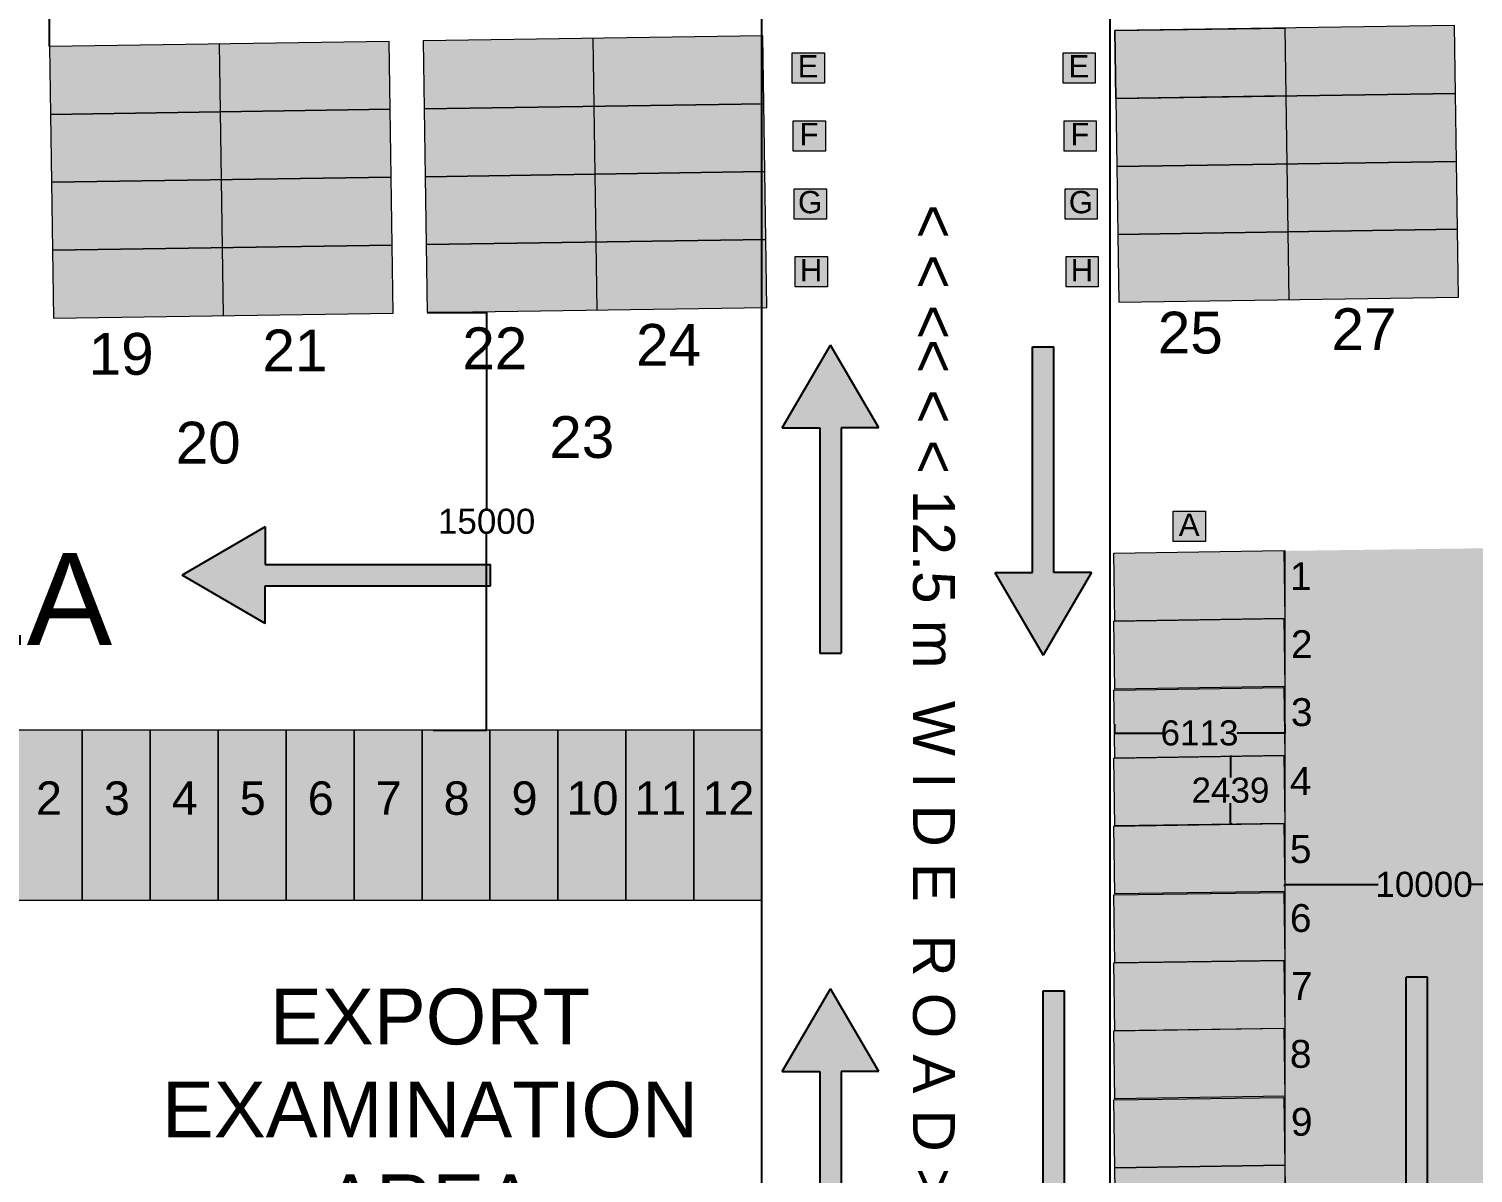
# Model space of a CAD drawing. Header units: inches. Extents: x -1774894 to -657573, y 144736 to 934842.
# Drawn here: x -1208366 to -1156533, y 652840 to 693905 of the extents above; entities that cross this region are included whole.
import ezdxf
from ezdxf.xclip import XClip

# ---------------------------------------------------------------- set-up
doc = ezdxf.new("R2010")
doc.units = ezdxf.units.IN
doc.header["$MEASUREMENT"] = 0
doc.header["$XCLIPFRAME"] = 0
for name, color, linetype in [('A-ANNO-TEXT', 7, 'Continuous'), ('C-ROAD-OTLN', 142, 'Continuous'), ("EXPORT WARE HOUSE(19 JULY'08)$0$G-ANNO-TEXT", 2, 'Continuous'), ("EXPORT WARE HOUSE(19 JULY'08)$0$G-ANNO-TTLB", 4, 'Continuous'), ('siding cl', 7, 'Continuous')]:
    doc.layers.add(name, color=color, linetype=linetype)
for name, color, linetype, lineweight in [('Container', 5, 'Continuous', 9), ('grid', 7, 'Continuous', 18), ('IR PROP. DETAILS', 190, 'Continuous', 0)]:
    doc.layers.add(name, color=color, linetype=linetype, lineweight=lineweight)
doc.styles.add('ARIAL', font='arial.ttf')
doc.styles.add("EXPORT WARE HOUSE(19 JULY'08)$0$HEADING", font='')
doc.styles.add("EXPORT WARE HOUSE(19 JULY'08)$0$NOTES", font='ROMANS.SHX')
doc.styles.add("EXPORT WARE HOUSE(19 JULY'08)$0$SUBHEAD", font='arial.ttf')
doc.styles.get("Standard").update_dxf_attribs({"font": 'arial.ttf'})
doc.styles.get("EXPORT WARE HOUSE(19 JULY'08)$0$HEADING").set_extended_font_data('Arial Black')
doc.dimstyles.get("Standard").update_dxf_attribs({"dimtxt": 0.18, "dimasz": 0.18, "dimexe": 0.18, "dimexo": 0.0625, "dimgap": 0.09, "dimtad": 0, "dimtih": 1, "dimtoh": 1, "dimdec": 4, "dimzin": 0, "dimdsep": 46, "dimtxsty": 'Standard', "dimcen": 0.09, "dimadec": 0, "dimazin": 0, "dimtfac": 1, "dimtdec": 4, "dimtofl": 0, "dimtmove": 0, "dimatfit": 3, "dimfxl": 1, "dimtolj": 1, "dimtzin": 0, "dimarcsym": 0})

# ---------------------------------------------------------------- blocks, each defined once
blk = doc.blocks.new("EXPORT WARE HOUSE(19 JULY'08)$0$a1v_sheet")
at = {"color": 8}
blk.add_line((-817, 570), (0, 570), dxfattribs=at)
blk.add_line((-812, 565), (-100, 565))
at = {"layer": "EXPORT WARE HOUSE(19 JULY'08)$0$G-ANNO-TEXT"}
for tag, p, height, style in [('CLIENT1', (-93.8, 98.17), 3, "EXPORT WARE HOUSE(19 JULY'08)$0$NOTES"), ('CLIENT2', (-93.8, 93.31), 3, "EXPORT WARE HOUSE(19 JULY'08)$0$NOTES"), ('JOBTITLE1', (-93.8, 83.85), 3.5, "EXPORT WARE HOUSE(19 JULY'08)$0$SUBHEAD"), ('JOBTITLE2', (-93.8, 79.03), 3.5, "EXPORT WARE HOUSE(19 JULY'08)$0$SUBHEAD"), ('DRAWINGTITLE1', (-93.8, 62.97), 4, "EXPORT WARE HOUSE(19 JULY'08)$0$HEADING"), ('DRAWINGTITLE2', (-93.8, 57.42), 4, "EXPORT WARE HOUSE(19 JULY'08)$0$HEADING"), ('DRAWINGTITLE3', (-93.8, 52.65), 4, "EXPORT WARE HOUSE(19 JULY'08)$0$HEADING"), ('DRAWINGTITLE4', (-93.8, 48.01), 4, "EXPORT WARE HOUSE(19 JULY'08)$0$HEADING"), ('JOBNO', (-93.8, 38.4), 2.38, "EXPORT WARE HOUSE(19 JULY'08)$0$NOTES"), ('SCALE', (-63.8, 38.4), 2.38, "EXPORT WARE HOUSE(19 JULY'08)$0$NOTES"), ('DATE', (-33.8, 38.4), 2.38, "EXPORT WARE HOUSE(19 JULY'08)$0$NOTES"), ('DRNBY', (-93.8, 28.4), 2.38, "EXPORT WARE HOUSE(19 JULY'08)$0$NOTES"), ('DRAWINGSTATUS', (-33.8, 28.4), 2.38, "EXPORT WARE HOUSE(19 JULY'08)$0$NOTES"), ('REV', (-93.8, 17.8), 2.38, "EXPORT WARE HOUSE(19 JULY'08)$0$NOTES"), ('DRGNO', (-63.8, 11.22), 6, "EXPORT WARE HOUSE(19 JULY'08)$0$HEADING")]:
    blk.add_attdef(tag, p, '', height=height, dxfattribs=dict(at, style=style))
blk = doc.blocks.new("EXPORT WARE HOUSE(19 JULY'08)")
at = {"layer": "EXPORT WARE HOUSE(19 JULY'08)$0$G-ANNO-TTLB", "xscale": 200, "yscale": 200, "zscale": 200}
blk.add_blockref("EXPORT WARE HOUSE(19 JULY'08)$0$a1v_sheet", (1467445.6, -11580899.7), dxfattribs=at)
blk = doc.blocks.new('*D627')
at = {"layer": 'Defpoints', "color": 0}
for p in [(-1194075, 683724), (-1193852, 668733), (-1191939, 668733)]:
    blk.add_point(p, dxfattribs=at)
at = {"layer": 'grid', "color": 0, "lineweight": -2}
for p, q in [((-1194075, 683724), (-1191939, 683724)), ((-1193852, 668733), (-1191939, 668733))]:
    blk.add_line(p, q, dxfattribs=at)
at = {"layer": 'grid', "lineweight": -2}
for p, q in [((-1191939, 683724), (-1191939, 676688)), ((-1191939, 668733), (-1191939, 675769))]:
    blk.add_line(p, q, dxfattribs=at)
at = {"layer": 'grid'}
for points in [[(-1191939, 683724), (-1191939, 683724), (-1191939, 683724)], [(-1191939, 668733), (-1191939, 668733), (-1191939, 668733)]]:
    blk.add_solid(points, dxfattribs=at)
at = {"layer": 'grid', "insert": (-1191939, 676228), "char_height": 900, "attachment_point": 5}
blk.add_mtext('\\A1;15000', dxfattribs=at)
blk = doc.blocks.new('*D628')
at = {"layer": 'Defpoints', "color": 0}
for p in [(-1207630, 696019), (-1208849, 693256), (-1207630, 693277)]:
    blk.add_point(p, dxfattribs=at)
at = {"layer": 'grid', "lineweight": -2}
for p, q in [((-1208240, 696019), (-1208240, 698553)), ((-1208240, 698553), (-1208240, 698553)), ((-1208849, 696019), (-1207631, 696019))]:
    blk.add_line(p, q, dxfattribs=at)
at = {"layer": 'grid', "color": 0, "lineweight": -2}
for p, q in [((-1208849, 693256), (-1208849, 696019)), ((-1207630, 693277), (-1207630, 696019))]:
    blk.add_line(p, q, dxfattribs=at)
at = {"layer": 'grid'}
for points in [[(-1208849, 696019), (-1208849, 696018), (-1208849, 696019)], [(-1207631, 696019), (-1207631, 696018), (-1207630, 696019)]]:
    blk.add_solid(points, dxfattribs=at)
at = {"layer": 'grid', "insert": (-1206937, 698553), "char_height": 900, "attachment_point": 5}
blk.add_mtext('\\A1;1219', dxfattribs=at)
blk = doc.blocks.new('XZCZXDC')
at = {"layer": 'IR PROP. DETAILS'}
h = blk.add_hatch(color=256, dxfattribs=at)
h.set_gradient(color1=(96, 92, 93), color2=(117, 112, 114), one_color=1, tint=0.45, name='CYLINDER')
h.paths.add_polyline_path([(-17331, 724408), (-17331, 723057), (-25422, 723057), (-25422, 722286), (-17331, 722286), (-17331, 720935), (-14360, 722671)])
at = {"layer": 'siding cl'}
for p, q in [((-17331, 724408), (-17331, 723057)), ((-17331, 723057), (-25422, 723057)), ((-25422, 723057), (-25422, 722286)), ((-17331, 722286), (-25422, 722286)), ((-17331, 720935), (-17331, 722286))]:
    blk.add_line(p, q, dxfattribs=at)
for points in [[(-17331, 724408), (-14360, 722671)], [(-17331, 720935), (-14360, 722671)]]:
    blk.add_lwpolyline(points, dxfattribs=at)
blk = doc.blocks.new('*D641')
at = {"layer": 'Defpoints', "color": 0}
for p in [(-1169409, 668956), (-1163295, 668956), (-1163295, 668633)]:
    blk.add_point(p, dxfattribs=at)
at = {"layer": 'grid', "color": 0, "lineweight": -2}
for p, q in [((-1169409, 668956), (-1169409, 668633)), ((-1163295, 668956), (-1163295, 668633))]:
    blk.add_line(p, q, dxfattribs=at)
at = {"layer": 'grid', "lineweight": -2}
for p, q in [((-1169409, 668633), (-1167698, 668633)), ((-1163295, 668633), (-1165006, 668633))]:
    blk.add_line(p, q, dxfattribs=at)
at = {"layer": 'grid'}
for points in [[(-1169409, 668633), (-1169409, 668633), (-1169409, 668633)], [(-1163295, 668633), (-1163295, 668633), (-1163295, 668633)]]:
    blk.add_solid(points, dxfattribs=at)
at = {"layer": 'grid', "insert": (-1166352, 668633), "char_height": 900, "attachment_point": 5}
blk.add_mtext('\\A1;6113', dxfattribs=at)
blk = doc.blocks.new('*D642')
at = {"layer": 'Defpoints', "color": 0}
for p in [(-1165211, 667799), (-1165241, 665360), (-1165175, 665360)]:
    blk.add_point(p, dxfattribs=at)
at = {"layer": 'grid', "color": 0, "lineweight": -2}
for p, q in [((-1165212, 667799), (-1165241, 667799)), ((-1165175, 665360), (-1165241, 665360))]:
    blk.add_line(p, q, dxfattribs=at)
at = {"layer": 'grid', "lineweight": -2}
for p, q in [((-1165241, 667799), (-1165241, 667039)), ((-1165241, 665360), (-1165241, 666119))]:
    blk.add_line(p, q, dxfattribs=at)
at = {"layer": 'grid'}
for points in [[(-1165241, 667799), (-1165241, 667799), (-1165241, 667799)], [(-1165241, 665360), (-1165241, 665360), (-1165241, 665360)]]:
    blk.add_solid(points, dxfattribs=at)
at = {"layer": 'grid', "insert": (-1165241, 666579), "char_height": 900, "attachment_point": 5}
blk.add_mtext('\\A1;2439', dxfattribs=at)
blk = doc.blocks.new('*D643')
at = {"layer": 'Defpoints', "color": 0}
for p in [(-1163295, 663198), (-1163295, 663139), (-1153295, 663139)]:
    blk.add_point(p, dxfattribs=at)
at = {"layer": 'grid', "color": 0, "lineweight": -2}
for p, q in [((-1163295, 663139), (-1163295, 663198)), ((-1153295, 663139), (-1153295, 663198))]:
    blk.add_line(p, q, dxfattribs=at)
at = {"layer": 'grid', "lineweight": -2}
for p, q in [((-1163295, 663198), (-1159945, 663198)), ((-1153295, 663198), (-1156646, 663198))]:
    blk.add_line(p, q, dxfattribs=at)
at = {"layer": 'grid'}
for points in [[(-1163295, 663198), (-1163295, 663198), (-1163295, 663198)], [(-1153295, 663198), (-1153295, 663198), (-1153295, 663198)]]:
    blk.add_solid(points, dxfattribs=at)
at = {"layer": 'grid', "insert": (-1158295, 663198), "char_height": 900, "attachment_point": 5}
blk.add_mtext('\\A1;10000', dxfattribs=at)

msp = doc.modelspace()

# ---------------------------------------------------------------- hatches: boundary and pattern name
at = {"layer": 'Container'}
h = msp.add_hatch(color=256, dxfattribs=at)
h.set_gradient(color1=(158, 158, 255), color2=(173, 173, 255), one_color=1, tint=0.84, name='CYLINDER')
h.paths.add_polyline_path([(-1163331.55, 675179.642), (-1169426.874, 675088.833), (-1169390.55, 672650.703), (-1163295.226, 672741.512)])
h.paths.add_polyline_path([(-1163331.55, 672740.075), (-1169426.874, 672649.266), (-1169390.55, 670211.136), (-1163295.226, 670301.946)])
h.paths.add_polyline_path([(-1163331.55, 670265.579), (-1169426.874, 670174.77), (-1169390.558, 667737.181), (-1163295.234, 667827.99)])
h.paths.add_polyline_path([(-1163331.542, 667826.908), (-1169426.866, 667736.099), (-1169390.55, 665298.511), (-1163295.226, 665389.32)])
h.paths.add_polyline_path([(-1163331.55, 665387.341), (-1169426.874, 665296.532), (-1169390.55, 662858.403), (-1163295.226, 662949.212)])
h.paths.add_polyline_path([(-1163331.55, 662912.304), (-1169426.874, 662821.495), (-1169390.55, 660383.365), (-1163295.226, 660474.175)])
h.paths.add_polyline_path([(-1163331.55, 660473.633), (-1169426.874, 660382.824), (-1169390.569, 657945.963), (-1163295.245, 658036.772)])
h.paths.add_polyline_path([(-1163331.531, 658034.963), (-1169426.855, 657944.154), (-1169390.55, 655507.293), (-1163295.226, 655598.102)])
h.paths.add_polyline_path([(-1163331.55, 655559.57), (-1169426.874, 655468.761), (-1169390.55, 653030.632), (-1163295.226, 653121.441)])
h.paths.add_polyline_path([(-1163295.226, 653121.441), (-1169390.55, 653030.632), (-1169354.226, 650592.502), (-1163295.226, 650682.77)])
h.paths.add_polyline_path([(-1163295.226, 650682.415), (-1169390.55, 650591.606), (-1169354.226, 648153.477), (-1163295.226, 648243.745)])
h.paths.add_polyline_path([(-1163295.226, 648207.378), (-1169390.55, 648116.569), (-1169354.226, 645678.439), (-1163295.226, 645768.707)])
h.paths.add_polyline_path([(-1163331.55, 645731.444), (-1169426.874, 645640.635), (-1169390.55, 643202.506), (-1163295.226, 643293.315)])
h.paths.add_polyline_path([(-1163295.226, 643293.315), (-1169390.55, 643202.506), (-1169354.226, 640764.376), (-1163295.226, 640854.644)])
h.paths.add_polyline_path([(-1163367.874, 640815.217), (-1169463.197, 640724.408), (-1169426.874, 638286.278), (-1163331.55, 638377.087)])
h.paths.add_polyline_path([(-1163331.55, 638377.087), (-1169426.874, 638286.278), (-1169390.574, 635849.772), (-1163404.197, 635938.958), (-1163404.173, 635937.335), (-1163295.226, 635938.958)])
h.paths.add_polyline_path([(-1163404.173, 635937.335), (-1169390.55, 635848.149), (-1169390.574, 635849.772), (-1169499.521, 635848.149), (-1169463.197, 633410.019), (-1163367.874, 633500.828)])
h.paths.add_polyline_path([(-1163367.874, 633500.828), (-1169463.197, 633410.019), (-1169426.874, 630971.89), (-1163331.55, 631062.699)])
h.paths.add_polyline_path([(-1163367.874, 631061.803), (-1169463.197, 630970.994), (-1169426.874, 628532.864), (-1163331.55, 628623.673)])
h.paths.add_polyline_path([(-1163367.874, 628586.765), (-1169463.197, 628495.956), (-1169426.874, 626057.827), (-1163331.55, 626148.636)])
h.paths.add_polyline_path([(-1163331.55, 626148.636), (-1169426.874, 626057.827), (-1169390.55, 623619.697), (-1163295.226, 623710.507)])
h.paths.add_polyline_path([(-1163331.55, 623709.61), (-1169426.874, 623618.801), (-1169390.55, 621180.672), (-1163295.226, 621271.481)])
h.paths.add_polyline_path([(-1163331.55, 621234.573), (-1169426.874, 621143.764), (-1169390.55, 618705.634), (-1163295.226, 618796.444)])
at = {"layer": 'grid'}
h = msp.add_hatch(color=256, dxfattribs=at)
h.set_gradient(color1=(158, 158, 255), color2=(173, 173, 255), one_color=1, tint=0.84, name='CYLINDER')
h.paths.add_polyline_path([(-1182030.026, 693657.973), (-1194214.855, 693476.441), (-1194214.855, 693085.818), (-1194184.35, 691038.225), (-1181993.703, 691219.844)])
h.paths.add_polyline_path([(-1181993.703, 691219.844), (-1194184.35, 691038.225), (-1194148.026, 688600.096), (-1181957.379, 688781.714)])
h.paths.add_polyline_path([(-1181957.379, 688781.714), (-1194148.026, 688600.096), (-1194111.703, 686161.966), (-1181921.055, 686343.585)])
h.paths.add_polyline_path([(-1181921.055, 686343.585), (-1194111.703, 686161.966), (-1194075.379, 683723.837), (-1181884.732, 683905.455)])
h = msp.add_hatch(color=256, dxfattribs=at)
h.set_gradient(color1=(158, 158, 255), color2=(173, 173, 255), one_color=1, tint=0.84, name='CYLINDER')
h.paths.add_polyline_path([(-1157199.903, 694026.132), (-1169384.732, 693844.6), (-1169384.732, 693453.978), (-1169354.226, 691406.384), (-1157163.579, 691588.003)])
h.paths.add_polyline_path([(-1157163.579, 691588.003), (-1169354.226, 691406.384), (-1169317.903, 688968.255), (-1157127.255, 689149.873)])
h.paths.add_polyline_path([(-1157127.255, 689149.873), (-1169317.903, 688968.255), (-1169281.579, 686530.125), (-1157090.932, 686711.744)])
h.paths.add_polyline_path([(-1157090.932, 686711.744), (-1169281.579, 686530.125), (-1169245.255, 684091.996), (-1157054.608, 684273.614)])
h = msp.add_hatch(color=256, dxfattribs=at)
h.set_gradient(color1=(158, 158, 255), color2=(173, 173, 255), one_color=1, tint=0.84, name='CYLINDER')
h.paths.add_polyline_path([(-1195439.738, 693458.193), (-1207624.567, 693276.661), (-1207624.567, 692886.038), (-1207594.062, 690838.445), (-1195403.415, 691020.063)])
h.paths.add_polyline_path([(-1195403.415, 691020.063), (-1207594.062, 690838.445), (-1207557.738, 688400.315), (-1195367.091, 688581.934)])
h.paths.add_polyline_path([(-1195367.091, 688581.934), (-1207557.738, 688400.315), (-1207521.414, 685962.186), (-1195330.767, 686143.804)])
h.paths.add_polyline_path([(-1195330.767, 686143.804), (-1207521.414, 685962.186), (-1207485.091, 683524.056), (-1195294.444, 683705.675)])
h = msp.add_hatch(color=256, dxfattribs=at)
h.set_gradient(color1=(207, 197, 84), color2=(211, 202, 100), one_color=1, tint=0.61, name='CYLINDER')
h.paths.add_polyline_path([(-1179815.143, 693046.989), (-1180972.225, 693046.989), (-1180972.225, 691957.658), (-1179815.143, 691957.658)])
h = msp.add_hatch(color=256, dxfattribs=at)
h.set_gradient(color1=(207, 197, 84), color2=(211, 202, 100), one_color=1, tint=0.61, name='CYLINDER')
h.paths.add_polyline_path([(-1170094.402, 693046.989), (-1171251.484, 693046.989), (-1171251.484, 691957.658), (-1170094.402, 691957.658)])
h = msp.add_hatch(color=256, dxfattribs=at)
h.set_gradient(color1=(207, 197, 84), color2=(211, 202, 100), one_color=1, tint=0.61, name='CYLINDER')
h.paths.add_polyline_path([(-1179778.819, 690608.859), (-1180935.901, 690608.859), (-1180935.901, 689519.528), (-1179778.819, 689519.528)])
h = msp.add_hatch(color=256, dxfattribs=at)
h.set_gradient(color1=(207, 197, 84), color2=(211, 202, 100), one_color=1, tint=0.61, name='CYLINDER')
h.paths.add_polyline_path([(-1170058.078, 690608.859), (-1171215.16, 690608.859), (-1171215.16, 689519.528), (-1170058.078, 689519.528)])
h = msp.add_hatch(color=256, dxfattribs=at)
h.set_gradient(color1=(207, 197, 84), color2=(211, 202, 100), one_color=1, tint=0.61, name='CYLINDER')
h.paths.add_polyline_path([(-1179742.495, 688170.73), (-1180899.577, 688170.73), (-1180899.577, 687081.399), (-1179742.495, 687081.399)])
h = msp.add_hatch(color=256, dxfattribs=at)
h.set_gradient(color1=(207, 197, 84), color2=(211, 202, 100), one_color=1, tint=0.61, name='CYLINDER')
h.paths.add_polyline_path([(-1170021.755, 688170.73), (-1171178.837, 688170.73), (-1171178.837, 687081.399), (-1170021.755, 687081.399)])
h = msp.add_hatch(color=256, dxfattribs=at)
h.set_gradient(color1=(207, 197, 84), color2=(211, 202, 100), one_color=1, tint=0.61, name='CYLINDER')
h.paths.add_polyline_path([(-1179706.171, 685732.6), (-1180863.254, 685732.6), (-1180863.254, 684643.269), (-1179706.171, 684643.269)])
h = msp.add_hatch(color=256, dxfattribs=at)
h.set_gradient(color1=(207, 197, 84), color2=(211, 202, 100), one_color=1, tint=0.61, name='CYLINDER')
h.paths.add_polyline_path([(-1169985.431, 685732.6), (-1171142.513, 685732.6), (-1171142.513, 684643.269), (-1169985.431, 684643.269)])
h = msp.add_hatch(color=256, dxfattribs=at)
h.set_gradient(color1=(207, 197, 84), color2=(211, 202, 100), one_color=1, tint=0.61, name='CYLINDER')
h.paths.add_polyline_path([(-1166135.674, 676592.383), (-1167292.756, 676592.383), (-1167292.756, 675503.052), (-1166135.674, 675503.052)])
h = msp.add_hatch(color=256, dxfattribs=at)
h.set_gradient(color1=(216, 159, 116), color2=(211, 148, 100), one_color=1, tint=0.61, name='CYLINDER')
h.paths.add_polyline_path([(-1206448.939, 668732.82), (-1208887.339, 668732.82), (-1208887.339, 662636.82), (-1206448.939, 662636.82)])
h = msp.add_hatch(color=256, dxfattribs=at)
h.set_gradient(color1=(216, 159, 116), color2=(211, 148, 100), one_color=1, tint=0.61, name='CYLINDER')
h.paths.add_polyline_path([(-1204010.539, 668732.82), (-1206448.939, 668732.82), (-1206448.939, 662636.82), (-1204010.539, 662636.82)])
h = msp.add_hatch(color=256, dxfattribs=at)
h.set_gradient(color1=(216, 159, 116), color2=(211, 148, 100), one_color=1, tint=0.61, name='CYLINDER')
h.paths.add_polyline_path([(-1201572.139, 668732.82), (-1204010.539, 668732.82), (-1204010.539, 662636.82), (-1201572.139, 662636.82)])
h = msp.add_hatch(color=256, dxfattribs=at)
h.set_gradient(color1=(216, 159, 116), color2=(211, 148, 100), one_color=1, tint=0.61, name='CYLINDER')
h.paths.add_polyline_path([(-1199133.739, 668732.82), (-1201572.139, 668732.82), (-1201572.139, 662636.82), (-1199133.739, 662636.82)])
h = msp.add_hatch(color=256, dxfattribs=at)
h.set_gradient(color1=(216, 159, 116), color2=(211, 148, 100), one_color=1, tint=0.61, name='CYLINDER')
h.paths.add_polyline_path([(-1196695.339, 668732.82), (-1199133.739, 668732.82), (-1199133.739, 662636.82), (-1196695.339, 662636.82)])
h = msp.add_hatch(color=256, dxfattribs=at)
h.set_gradient(color1=(216, 159, 116), color2=(211, 148, 100), one_color=1, tint=0.61, name='CYLINDER')
h.paths.add_polyline_path([(-1194256.939, 668732.82), (-1196695.339, 668732.82), (-1196695.339, 662636.82), (-1194256.939, 662636.82)])
h = msp.add_hatch(color=256, dxfattribs=at)
h.set_gradient(color1=(216, 159, 116), color2=(211, 148, 100), one_color=1, tint=0.61, name='CYLINDER')
h.paths.add_polyline_path([(-1191818.539, 668732.82), (-1194256.939, 668732.82), (-1194256.939, 662636.82), (-1191818.539, 662636.82)])
h = msp.add_hatch(color=256, dxfattribs=at)
h.set_gradient(color1=(216, 159, 116), color2=(211, 148, 100), one_color=1, tint=0.61, name='CYLINDER')
h.paths.add_polyline_path([(-1189380.139, 668732.82), (-1191818.539, 668732.82), (-1191818.539, 662636.82), (-1189380.139, 662636.82)])
h = msp.add_hatch(color=256, dxfattribs=at)
h.set_gradient(color1=(216, 159, 116), color2=(211, 148, 100), one_color=1, tint=0.61, name='CYLINDER')
h.paths.add_polyline_path([(-1186941.739, 668732.82), (-1189380.139, 668732.82), (-1189380.139, 662636.82), (-1186941.739, 662636.82)])
h = msp.add_hatch(color=256, dxfattribs=at)
h.set_gradient(color1=(216, 159, 116), color2=(211, 148, 100), one_color=1, tint=0.61, name='CYLINDER')
h.paths.add_polyline_path([(-1184503.339, 668732.82), (-1186941.739, 668732.82), (-1186941.739, 662636.82), (-1184503.339, 662636.82)])
h = msp.add_hatch(color=256, dxfattribs=at)
h.set_gradient(color1=(216, 159, 116), color2=(211, 148, 100), one_color=1, tint=0.61, name='CYLINDER')
h.paths.add_polyline_path([(-1182064.939, 668732.82), (-1184503.339, 668732.82), (-1184503.339, 662636.82), (-1182064.939, 662636.82)])
at = {"layer": 'IR PROP. DETAILS', "true_color": 0xcccd9d}
h = msp.add_hatch(color=9, dxfattribs=at)
h.set_gradient(color1=(232, 232, 201), color2=(211, 211, 151), one_color=1, tint=0.71, name='CYLINDER')
h.paths.add_polyline_path([(-989509.348, 636175.661), (-1035869.461, 607341.861), (-1112483.167, 563612.973), (-1112928.318, 564302.576), (-1119960.46, 559763.206), (-1134672.5, 582447.582, 0.149158976), (-1146911.083, 590329.352, -0.0208435), (-1152268.854, 592750.066, -0.047348013), (-1156411.761, 595351.312, -0.069359956), (-1163162.509, 604333.896, -0.061170062), (-1168766.587, 614369.292), (-1169473.433, 618464.943), (-1169410.129, 675089.084), (-989503.13, 677488.635)])

# ---------------------------------------------------------------- linework, layer by layer
at = {"layer": 'C-ROAD-OTLN', "linetype": 'Continuous'}
for p, q in [((-1182064.939, 615871.468), (-1182064.939, 716593.057)), ((-1169564.939, 619555.51), (-1169564.939, 716779.284))]:
    msp.add_line(p, q, dxfattribs=at)
at = {"layer": 'Container'}
for p, q in [((-1188125.35, 693567.164), (-1187980.055, 683814.646)), ((-1163295.226, 693935.323), (-1163149.932, 684182.805)), ((-1201535.062, 693367.383), (-1201389.767, 683614.866)), ((-1163295.226, 675179.642), (-1163295.226, 618796.444))]:
    msp.add_line(p, q, dxfattribs=at)
for points in [[(-1194184.35, 691038.225), (-1181993.703, 691219.844), (-1182030.026, 693657.973), (-1194220.674, 693476.355)], [(-1169354.226, 691406.384), (-1157163.579, 691588.003), (-1157199.903, 694026.132), (-1169390.55, 693844.514)], [(-1207594.062, 690838.445), (-1195403.415, 691020.063), (-1195439.738, 693458.193), (-1207630.386, 693276.574)], [(-1169317.903, 688968.255), (-1157127.255, 689149.873), (-1157163.579, 691588.003), (-1169354.226, 691406.384)], [(-1207557.738, 688400.315), (-1195367.091, 688581.934), (-1195403.415, 691020.063), (-1207594.062, 690838.445)], [(-1194148.026, 688600.096), (-1181957.379, 688781.714), (-1181993.703, 691219.844), (-1194184.35, 691038.225)], [(-1169281.579, 686530.125), (-1157090.932, 686711.744), (-1157127.255, 689149.873), (-1169317.903, 688968.255)], [(-1207521.414, 685962.186), (-1195330.767, 686143.804), (-1195367.091, 688581.934), (-1207557.738, 688400.315)], [(-1194111.703, 686161.966), (-1181921.055, 686343.585), (-1181957.379, 688781.714), (-1194148.026, 688600.096)], [(-1194075.379, 683723.837), (-1181884.732, 683905.455), (-1181921.055, 686343.585), (-1194111.703, 686161.966)], [(-1169245.255, 684091.996), (-1157054.608, 684273.614), (-1157090.932, 686711.744), (-1169281.579, 686530.125)], [(-1207485.091, 683524.056), (-1195294.444, 683705.675), (-1195330.767, 686143.804), (-1207521.414, 685962.186)], [(-1169426.874, 675088.833), (-1163331.55, 675179.642), (-1163295.226, 672741.512), (-1169390.55, 672650.703)], [(-1169426.874, 672649.266), (-1163331.55, 672740.075), (-1163295.226, 670301.946), (-1169390.55, 670211.136)], [(-1169426.874, 670174.77), (-1163331.55, 670265.579), (-1163295.226, 667827.449), (-1169390.55, 667736.64)], [(-1208887.339, 668732.82), (-1208887.339, 662636.82), (-1206448.939, 662636.82), (-1206448.939, 668732.82)], [(-1206448.939, 668732.82), (-1206448.939, 662636.82), (-1204010.539, 662636.82), (-1204010.539, 668732.82)], [(-1204010.539, 668732.82), (-1204010.539, 662636.82), (-1201572.139, 662636.82), (-1201572.139, 668732.82)], [(-1201572.139, 668732.82), (-1201572.139, 662636.82), (-1199133.739, 662636.82), (-1199133.739, 668732.82)], [(-1199133.739, 668732.82), (-1199133.739, 662636.82), (-1196695.339, 662636.82), (-1196695.339, 668732.82)], [(-1196695.339, 668732.82), (-1196695.339, 662636.82), (-1194256.939, 662636.82), (-1194256.939, 668732.82)], [(-1194256.939, 668732.82), (-1194256.939, 662636.82), (-1191818.539, 662636.82), (-1191818.539, 668732.82)], [(-1191818.539, 668732.82), (-1191818.539, 662636.82), (-1189380.139, 662636.82), (-1189380.139, 668732.82)], [(-1189380.139, 668732.82), (-1189380.139, 662636.82), (-1186941.739, 662636.82), (-1186941.739, 668732.82)], [(-1186941.739, 668732.82), (-1186941.739, 662636.82), (-1184503.339, 662636.82), (-1184503.339, 668732.82)], [(-1184503.339, 668732.82), (-1184503.339, 662636.82), (-1182064.939, 662636.82), (-1182064.939, 668732.82)], [(-1169426.874, 667736.64), (-1163331.55, 667827.449), (-1163295.226, 665389.32), (-1169390.55, 665298.511)], [(-1169426.874, 665296.532), (-1163331.55, 665387.341), (-1163295.226, 662949.212), (-1169390.55, 662858.403)], [(-1169426.874, 662821.495), (-1163331.55, 662912.304), (-1163295.226, 660474.175), (-1169390.55, 660383.365)], [(-1169426.874, 660382.824), (-1163331.55, 660473.633), (-1163295.226, 658035.504), (-1169390.55, 657944.695)], [(-1169426.874, 657945.422), (-1163331.55, 658036.231), (-1163295.226, 655598.102), (-1169390.55, 655507.293)], [(-1169426.874, 655468.761), (-1163331.55, 655559.57), (-1163295.226, 653121.441), (-1169390.55, 653030.632)], [(-1169390.55, 653030.632), (-1163295.226, 653121.441), (-1163258.903, 650683.312), (-1169354.226, 650592.502)]]:
    msp.add_lwpolyline(points, close=True, dxfattribs=at)
at = {"layer": 'grid'}
for points in [[(-1180972.225, 693046.989), (-1179815.143, 693046.989), (-1179815.143, 691957.658), (-1180972.225, 691957.658)], [(-1171251.484, 693046.989), (-1170094.402, 693046.989), (-1170094.402, 691957.658), (-1171251.484, 691957.658)], [(-1180935.901, 690608.859), (-1179778.819, 690608.859), (-1179778.819, 689519.528), (-1180935.901, 689519.528)], [(-1171215.16, 690608.859), (-1170058.078, 690608.859), (-1170058.078, 689519.528), (-1171215.16, 689519.528)], [(-1180899.577, 688170.73), (-1179742.495, 688170.73), (-1179742.495, 687081.399), (-1180899.577, 687081.399)], [(-1171178.837, 688170.73), (-1170021.755, 688170.73), (-1170021.755, 687081.399), (-1171178.837, 687081.399)], [(-1180863.254, 685732.6), (-1179706.171, 685732.6), (-1179706.171, 684643.269), (-1180863.254, 684643.269)], [(-1171142.513, 685732.6), (-1169985.431, 685732.6), (-1169985.431, 684643.269), (-1171142.513, 684643.269)], [(-1167292.756, 676592.383), (-1166135.674, 676592.383), (-1166135.674, 675503.052), (-1167292.756, 675503.052)]]:
    msp.add_lwpolyline(points, close=True, dxfattribs=at)
at = {"layer": 'IR PROP. DETAILS'}
msp.add_lwpolyline([(-1169390.55, 693844.514), (-1163295.226, 693935.323), (-1163258.903, 691497.194), (-1169354.226, 691406.384)], close=True, dxfattribs=at)

# ---------------------------------------------------------------- block references
at = {"layer": 'C-ROAD-OTLN', "linetype": 'Continuous'}
ref = msp.add_blockref("EXPORT WARE HOUSE(19 JULY'08)", (7996720.604, 7672271.022), dxfattribs=dict(at, rotation=300.5981210269192))
XClip(ref).set_block_clipping_path([(1335595.6168644831, -11554041.9598289803), (1411255.6168644831, -11503381.9598289803)])
at = {"layer": 'Container', "xscale": -1, "rotation": 90}
msp.add_blockref('XZCZXDC', (-448909.375, 633964.299), dxfattribs=at)
at = {"layer": 'IR PROP. DETAILS'}
for p, rotation in [((-456924.449, 696917.786), 90), ((-1217221.589, 1396973.598), 180), ((-1881227.154, 634449.607), 270), ((-456924.449, 673813.836), 90)]:
    msp.add_blockref('XZCZXDC', p, dxfattribs=dict(at, rotation=rotation))
at = {"layer": 'IR PROP. DETAILS', "xscale": -1, "rotation": 90}
msp.add_blockref('XZCZXDC', (-449295.235, 657068.25), dxfattribs=at)

# ---------------------------------------------------------------- texts
at = {"layer": 'A-ANNO-TEXT', "attachment_point": 2, "style": 'ARIAL'}
for s, insert, char_height in [('{\\C7;E}', (-1180402.261, 692964.741), 800), ('{\\C7;E}', (-1170681.521, 692964.741), 800), ('{\\C7;F}', (-1180365.937, 690526.611), 800), ('{\\C7;F}', (-1170645.197, 690526.611), 800), ('{\\C7;G}', (-1180329.614, 688088.482), 800), ('{\\C7;G}', (-1170608.873, 688088.482), 800), ('{\\C7;H}', (-1180293.29, 685650.352), 800), ('{\\C7;H}', (-1170572.549, 685650.352), 800), ('{\\C7;25}', (-1166682.999, 683755.825), 1500), ('{\\C7;27}', (-1160448.781, 683877.871), 1500), ('{\\C7;22}', (-1191643.68, 683192.459), 1500), ('{\\C7;24}', (-1185409.463, 683314.504), 1500), ('{\\C7;19}', (-1205053.392, 682992.679), 1500), ('{\\C7;21}', (-1198819.174, 683114.724), 1500), ('{\\C7;20}', (-1201932.696, 679806.611), 1500), ('{\\C7;23}', (-1188522.984, 680006.391), 1500), ('{\\C7;A}', (-1166722.792, 676510.135), 800), ('{\\C7;EXPORT EXAMINATION AREA}', (-1238285.203, 675089.709), 3300), ('{\\C7;1}', (-1162720.872, 674762.469), 1000), ('{\\C7;2}', (-1162684.535, 672323.443), 1000), ('{\\C7;3}', (-1162684.548, 669884.773), 1000), ('{\\C7;4}', (-1162720.864, 667409.735), 1000), ('{\\C7;2}', (-1207645.665, 666899.215), 1200), ('{\\C7;3}', (-1205207.265, 666899.215), 1200), ('{\\C7;4}', (-1202768.865, 666899.215), 1200), ('{\\C7;5}', (-1200330.465, 666899.215), 1200), ('{\\C7;6}', (-1197892.065, 666899.215), 1200), ('{\\C7;7}', (-1195453.665, 666899.215), 1200), ('{\\C7;8}', (-1193015.265, 666899.215), 1200), ('{\\C7;9}', (-1190576.865, 666899.215), 1200), ('{\\C7;10}', (-1188138.465, 666899.215), 1200), ('{\\C7;11}', (-1185700.065, 666899.215), 1200), ('{\\C7;12}', (-1183261.665, 666899.215), 1200), ('{\\C7;5}', (-1162720.872, 664970.168), 1000), ('{\\C7;6}', (-1162720.872, 662495.131), 1000), ('{\\C7;7}', (-1162684.548, 660057.002), 1000), ('{\\C7;EXPORT \\PEXAMINATION \\PAREA}', (-1193969.642, 659459.81), 2000), ('{\\C7;8}', (-1162720.872, 657619.058), 1000), ('{\\C7;9}', (-1162684.548, 655180.929), 1000)]:
    msp.add_mtext(s, dxfattribs=dict(at, insert=insert, char_height=char_height))
at = {"layer": 'A-ANNO-TEXT', "insert": (-1175131.897, 665482.42), "char_height": 1500, "width": 96757.29627, "attachment_point": 2, "rotation": 270, "style": 'ARIAL'}
msp.add_mtext('{\\C7;< < << < < 12.5 m  W I D E  R O A D > > >> > >}', dxfattribs=at)

# ---------------------------------------------------------------- dimensions: what is measured, and where the dimension line sits
at = {"layer": 'grid'}
dim = msp.add_linear_dim(base=(-1207630.386, 696018.505), p1=(-1208849.412, 693255.848), p2=(-1207630.386, 693276.574), dimstyle='Standard', override={"dimtxt": 900, "dimdec": 0, "dimclrd": 256, "dimclrt": 256, "dimtdec": 0, "dimtmove": 1}, dxfattribs=at)
dim.commit()
dim.dimension.update_dxf_attribs({"geometry": '*D628', "text_midpoint": (-1208239.629, 698552.584), "dimtype": 160})
dim = msp.add_linear_dim(base=(-1191938.95, 668732.82), p1=(-1194075.379, 683723.837), p2=(-1193852.04, 668732.82), angle=90, text='15000', dimstyle='Standard', override={"dimtxt": 900, "dimdec": 0, "dimclrd": 256, "dimclrt": 256, "dimtdec": 0, "dimtmove": 1}, dxfattribs=at)
dim.commit()
dim.dimension.update_dxf_attribs({"geometry": '*D627', "text_midpoint": (-1191938.95, 676228.328)})
for base, p1, p2, picture, middle in [((-1163295.226, 668633.336), (-1169408.712, 668955.705), (-1163295.226, 668955.705), '*D641', (-1166351.969, 668633.336)), ((-1163295.226, 663197.832), (-1153295.226, 663138.624), (-1163295.226, 663138.624), '*D643', (-1158295.226, 663197.832))]:
    dim = msp.add_linear_dim(base=base, p1=p1, p2=p2, dimstyle='Standard', override={"dimtxt": 900, "dimdec": 0, "dimclrd": 256, "dimclrt": 256, "dimtdec": 0, "dimtmove": 1}, dxfattribs=at)
    dim.commit()
    dim.dimension.update_dxf_attribs({"geometry": picture, "text_midpoint": middle})
dim = msp.add_linear_dim(base=(-1165240.588, 665359.876), p1=(-1165211.453, 667798.901), p2=(-1165175.116, 665359.876), angle=90, dimstyle='Standard', override={"dimtxt": 900, "dimdec": 0, "dimclrd": 256, "dimclrt": 256, "dimtdec": 0, "dimtmove": 1}, dxfattribs=at)
dim.commit()
dim.dimension.update_dxf_attribs({"geometry": '*D642', "text_midpoint": (-1165240.588, 666579.388)})

doc.saveas('drawing.dxf')
